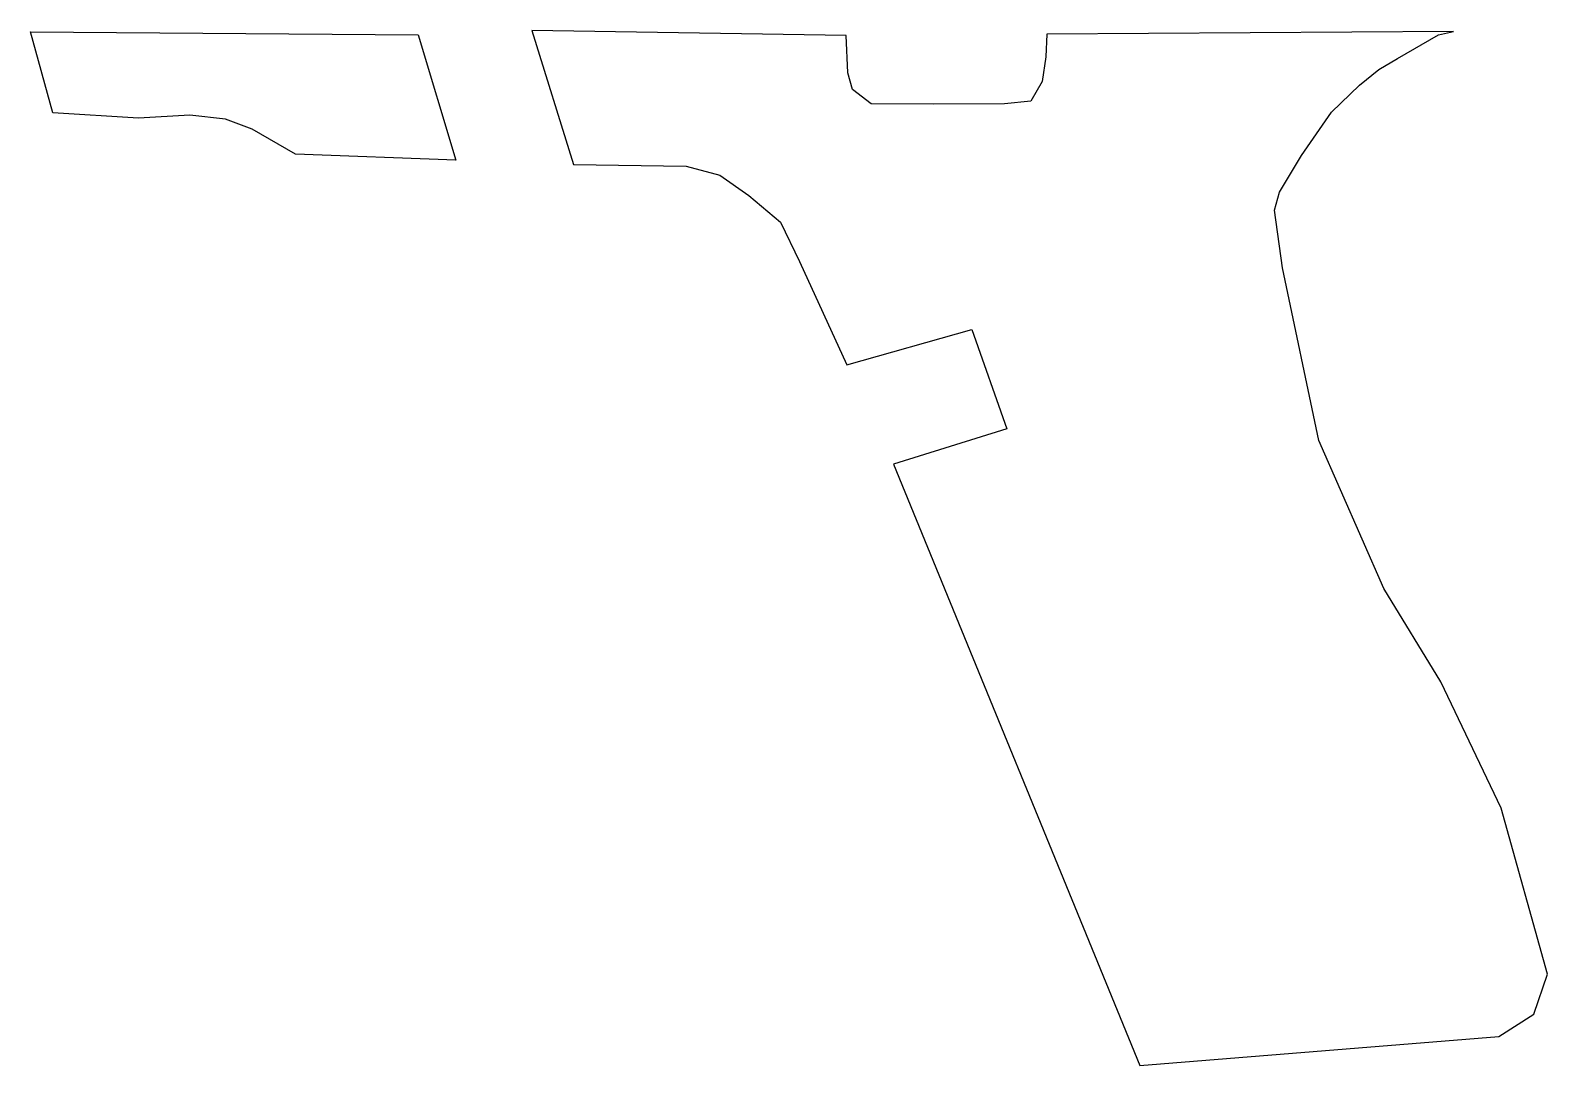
# Model space of a CAD drawing. Header units: millimetres. Extents: x 7.1 to 15.43, y 4.16 to 9.84.
import ezdxf

# ---------------------------------------------------------------- set-up
doc = ezdxf.new("R2010")
doc.units = ezdxf.units.MM

msp = doc.modelspace()

# ---------------------------------------------------------------- linework, layer by layer
for points in [[(9.2319, 9.8133), (9.4372, 9.1258), (8.5585, 9.1587), (8.3212, 9.2957), (8.1741, 9.3497), (7.9791, 9.3723), (7.697, 9.3562), (7.2264, 9.3859), (7.1037, 9.8299)], [(9.8542, 9.8376), (10.0829, 9.1023), (10.7001, 9.0929), (10.8864, 9.044), (11.0455, 8.9328), (11.2178, 8.7849), (11.3218, 8.5694), (11.5825, 8.0042), (12.2688, 8.198), (12.4591, 7.6515), (11.8387, 7.4593), (13.1899, 4.1602), (15.1593, 4.3195), (15.3503, 4.4416), (15.4264, 4.6616), (15.1722, 5.5714), (14.8404, 6.2657), (14.5277, 6.7775), (14.1711, 7.5883), (13.9718, 8.5354), (13.9276, 8.8511), (13.9563, 8.9504), (14.076, 9.1507), (14.2415, 9.3884), (14.3936, 9.5376), (14.5005, 9.6233), (14.6029, 9.6829), (14.8281, 9.8131), (14.9108, 9.8307), (12.6786, 9.8158), (12.6745, 9.6919), (12.6531, 9.557), (12.5921, 9.4494), (12.4474, 9.4352), (12.0583, 9.4326), (11.7152, 9.4348), (11.6142, 9.5136), (11.5872, 9.605), (11.5786, 9.8099)]]:
    msp.add_lwpolyline(points, close=True)

doc.saveas('drawing.dxf')
